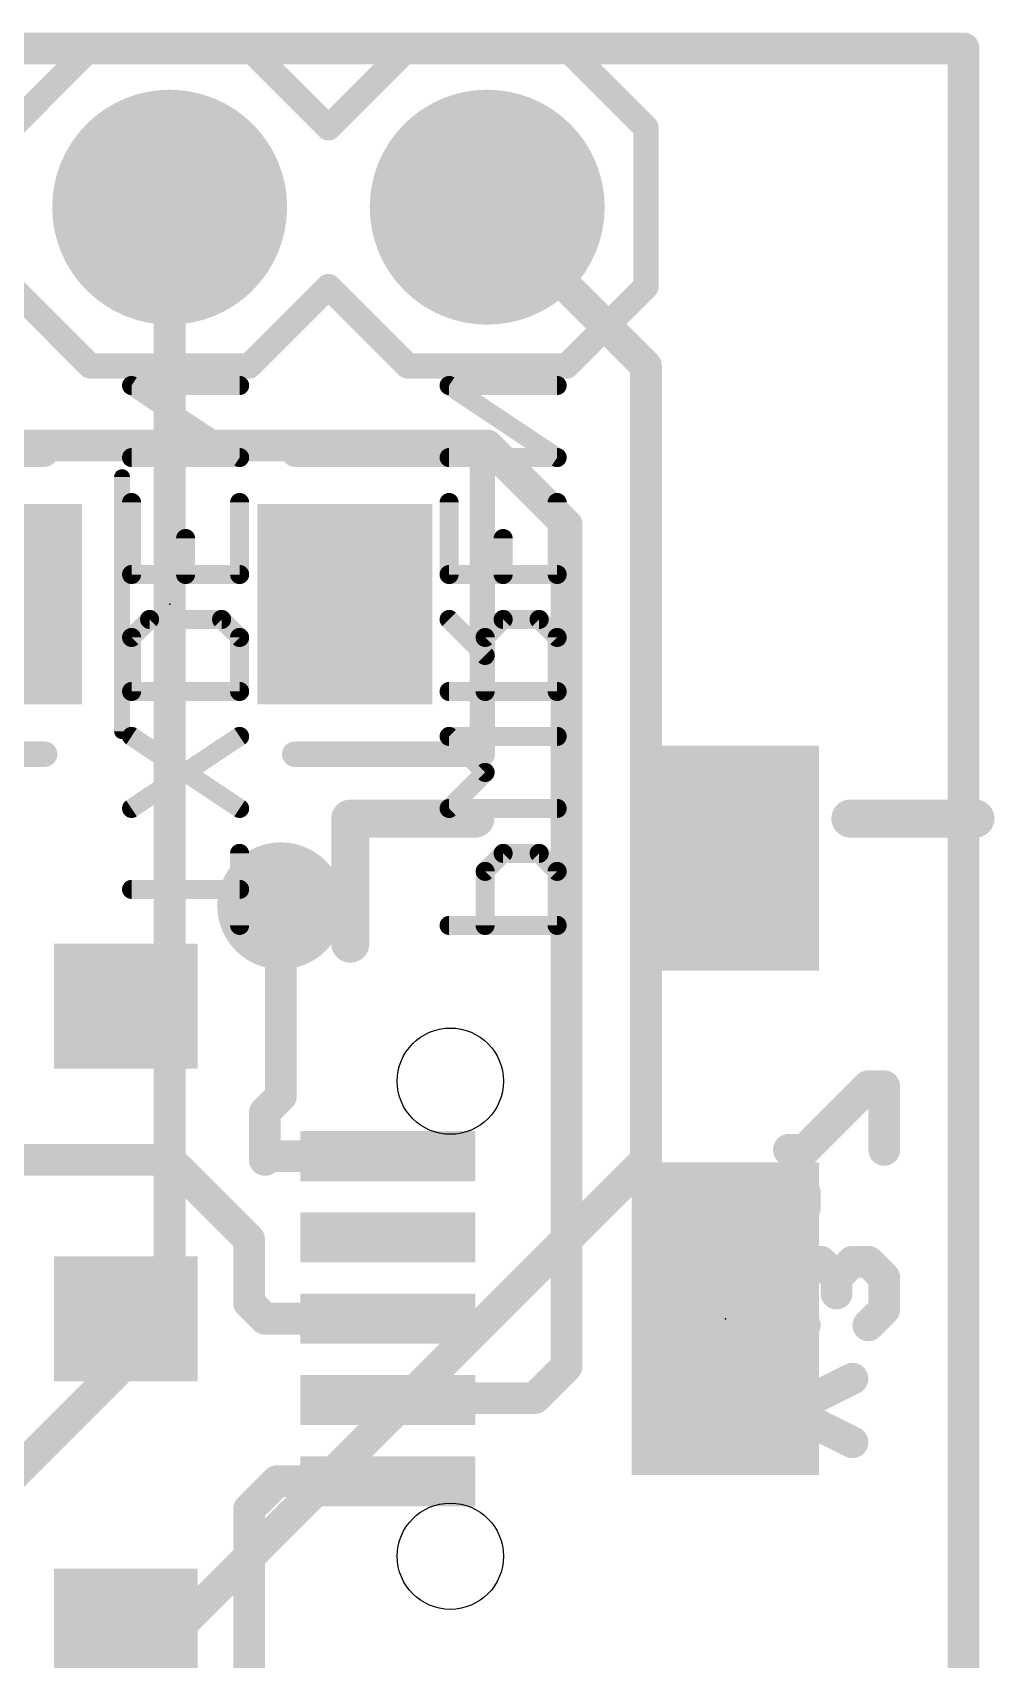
# Model space of a CAD drawing. Extents: x -17 to 90, y -12 to 22.
# Drawn here: x 24.3 to 32, y 8.7 to 21.72 of the extents above; entities that cross this region are included whole.
import ezdxf

# ---------------------------------------------------------------- set-up
doc = ezdxf.new("R2010")
doc.units = 0
for name, color, linetype in [('1', 12, 'CONTINUOUS'), ('16', 132, 'CONTINUOUS'), ('17', 110, 'CONTINUOUS'), ('18', 110, 'CONTINUOUS'), ('20', 53, 'CONTINUOUS'), ('21', 41, 'CONTINUOUS'), ('22', 40, 'CONTINUOUS'), ('23', 53, 'CONTINUOUS'), ('51', 53, 'CONTINUOUS')]:
    doc.layers.add(name, color=color, linetype=linetype)

# ---------------------------------------------------------------- blocks, each defined once
blk = doc.blocks.new('RECT')
blk.add_solid([(-0.5, -0.5), (0.5, -0.5), (-0.5, 0.5), (0.5, 0.5)])
blk = doc.blocks.new('ROUNDP')
at = {"const_width": 0.5}
blk.add_lwpolyline([(0, -0.25, 1), (0, 0.25, 1), (0, -0.25)], format="xyb", dxfattribs=at)
blk = doc.blocks.new('ROUNDV')
at = {"const_width": 0.5}
blk.add_lwpolyline([(0, -0.25, 1), (0, 0.25, 1), (0, -0.25)], format="xyb", dxfattribs=at)

msp = doc.modelspace()

# ---------------------------------------------------------------- linework, layer by layer
at = {"layer": '1', "const_width": 0.254}
for points in [[(1.27, 21.59), (31.75, 21.59)], [(31.75, 21.59), (31.75, 1.27)], [(19.05, 18.415), (27.94, 18.415)], [(28.575, 17.78), (27.94, 18.415)], [(28.575, 11.049), (28.575, 17.78)], [(26.289, 13.208), (26.289, 14.732)], [(26.162, 13.081), (26.289, 13.208)], [(26.162, 12.7), (26.162, 13.081)], [(25.4, 12.7), (24.13, 12.7)], [(25.4, 12.7), (26.035, 12.065)], [(26.192, 12.73), (26.162, 12.7)], [(27.145, 12.73), (26.192, 12.73)], [(26.035, 12.065), (26.035, 11.557)], [(26.035, 11.557), (26.162, 11.43)], [(26.162, 11.43), (27.145, 11.43)], [(28.575, 11.049), (28.321, 10.795)], [(27.16, 10.795), (27.145, 10.78)], [(28.321, 10.795), (27.16, 10.795)], [(26.259, 10.13), (26.035, 9.906)], [(27.145, 10.13), (26.259, 10.13)], [(26.035, 9.906), (26.035, 6.607)]]:
    msp.add_lwpolyline(points, dxfattribs=at)
at = {"layer": '1', "const_width": 0.127}
for points in [[(31.8135, 21.59, 1), (31.6865, 21.59)], [(31.75, 21.5265, 1), (31.75, 21.6535)], [(27.9849, 18.4599, 1), (27.8951, 18.3701)], [(27.94, 18.3515, 1), (27.94, 18.4785)], [(28.6385, 17.78, 1), (28.5115, 17.78)], [(28.5301, 17.7351, 1), (28.6199, 17.8249)], [(26.3525, 14.732, 1), (26.2255, 14.732)], [(26.3339, 13.1631, 1), (26.2441, 13.2529)], [(26.2255, 13.081, 1), (26.0985, 13.081)], [(26.1171, 13.1259, 1), (26.2069, 13.0361)], [(26.2255, 13.208, 1), (26.3525, 13.208)], [(25.4449, 12.7449, 1), (25.3551, 12.6551)], [(25.4, 12.6365, 1), (25.4, 12.7635)], [(26.1171, 12.7449, 1), (26.2069, 12.6551)], [(26.0985, 12.7, 1), (26.2255, 12.7)], [(26.192, 12.7935, 1), (26.192, 12.6665)], [(26.2369, 12.6851, 1), (26.1471, 12.7749)], [(27.145, 12.6665, 1), (27.145, 12.7935)], [(26.0985, 12.065, 1), (25.9715, 12.065)], [(25.9901, 12.0201, 1), (26.0799, 12.1099)], [(26.0799, 11.6019, 1), (25.9901, 11.5121)], [(25.9715, 11.557, 1), (26.0985, 11.557)], [(26.162, 11.4935, 1), (26.162, 11.3665)], [(26.1171, 11.3851, 1), (26.2069, 11.4749)], [(27.145, 11.3665, 1), (27.145, 11.4935)], [(28.5115, 11.049, 1), (28.6385, 11.049)], [(28.6199, 11.0041, 1), (28.5301, 11.0939)], [(27.1001, 10.8249, 1), (27.1899, 10.7351)], [(27.16, 10.8585, 1), (27.16, 10.7315)], [(27.2049, 10.7501, 1), (27.1151, 10.8399)], [(28.2761, 10.8399, 1), (28.3659, 10.7501)], [(28.321, 10.7315, 1), (28.321, 10.8585)], [(26.259, 10.1935, 1), (26.259, 10.0665)], [(26.3039, 10.0851, 1), (26.2141, 10.1749)], [(27.145, 10.0665, 1), (27.145, 10.1935)], [(26.0985, 9.906, 1), (25.9715, 9.906)], [(25.9901, 9.9509, 1), (26.0799, 9.8611)]]:
    msp.add_lwpolyline(points, format="xyb", dxfattribs=at)
at = {"layer": '16', "const_width": 0.254}
for points in [[(1.27, 21.59), (31.75, 21.59)], [(31.75, 21.59), (31.75, 1.27)], [(25.4, 20.32), (25.4, 11.43)], [(29.21, 19.05), (27.94, 20.32)], [(29.21, 12.7), (29.21, 19.05)], [(30.9885, 13.2889), (30.4801, 12.7805)], [(31.1157, 13.2889), (30.9885, 13.2889)], [(31.1157, 12.7805), (31.1157, 13.2889)], [(30.4801, 12.7805), (30.353, 12.7805)], [(29.21, 12.7), (23.495, 6.985)], [(30.4801, 12.4398), (30.353, 12.4398)], [(30.353, 12.4398), (30.353, 12.3127)], [(30.4801, 12.3127), (30.4801, 12.4398)], [(30.353, 12.3127), (30.4801, 12.3127)], [(30.4801, 11.8856), (30.353, 11.7585)], [(30.6072, 11.8856), (30.4801, 11.8856)], [(30.7343, 11.7585), (30.6072, 11.8856)], [(30.8614, 11.8856), (30.7343, 11.7585)], [(30.9885, 11.8856), (30.8614, 11.8856)], [(31.1157, 11.7585), (30.9885, 11.8856)], [(30.353, 11.7585), (30.353, 11.5043)], [(30.7343, 11.7585), (30.7343, 11.6314)], [(31.1157, 11.5043), (31.1157, 11.7585)], [(30.353, 11.5043), (30.4801, 11.3772)], [(30.9885, 11.3772), (31.1157, 11.5043)], [(25.4, 11.43), (22.86, 8.89)], [(30.353, 10.6959), (30.8614, 10.9501)], [(30.8614, 10.4417), (30.353, 10.6959)]]:
    msp.add_lwpolyline(points, dxfattribs=at)
at = {"layer": '16', "const_width": 0.127}
for points in [[(31.8135, 21.59, 1), (31.6865, 21.59)], [(31.75, 21.5265, 1), (31.75, 21.6535)], [(25.4635, 20.32, 1), (25.3365, 20.32)], [(27.9849, 20.3649, 1), (27.8951, 20.2751)], [(29.2735, 19.05, 1), (29.1465, 19.05)], [(29.1651, 19.0051, 1), (29.2549, 19.0949)], [(30.9885, 13.3524, 1), (30.9885, 13.2254)], [(31.0334, 13.244, 1), (30.9436, 13.3338)], [(31.1792, 13.2889, 1), (31.0522, 13.2889)], [(31.1157, 13.2254, 1), (31.1157, 13.3524)], [(30.353, 12.844, 1), (30.353, 12.717)], [(30.4352, 12.8254, 1), (30.525, 12.7356)], [(30.4801, 12.717, 1), (30.4801, 12.844)], [(29.1465, 12.7, 1), (29.2735, 12.7)], [(29.2549, 12.6551, 1), (29.1651, 12.7449)], [(31.0522, 12.7805, 1), (31.1792, 12.7805)], [(30.353, 12.5033, 1), (30.353, 12.3763)], [(30.4165, 12.4398, 1), (30.2895, 12.4398)], [(30.5436, 12.4398, 1), (30.4166, 12.4398)], [(30.4801, 12.3763, 1), (30.4801, 12.5033)], [(30.353, 12.3762, 1), (30.353, 12.2492)], [(30.2895, 12.3127, 1), (30.4165, 12.3127)], [(30.4166, 12.3127, 1), (30.5436, 12.3127)], [(30.4801, 12.2492, 1), (30.4801, 12.3762)], [(30.4801, 11.9491, 1), (30.4801, 11.8221)], [(30.525, 11.8407, 1), (30.4352, 11.9305)], [(30.6521, 11.9305, 1), (30.5623, 11.8407)], [(30.6072, 11.8221, 1), (30.6072, 11.9491)], [(30.8614, 11.9491, 1), (30.8614, 11.8221)], [(30.9063, 11.8407, 1), (30.8165, 11.9305)], [(31.0334, 11.9305, 1), (30.9436, 11.8407)], [(30.9885, 11.8221, 1), (30.9885, 11.9491)], [(30.4165, 11.7585, 1), (30.2895, 11.7585)], [(30.3081, 11.8034, 1), (30.3979, 11.7136)], [(30.7978, 11.7585, 1), (30.6708, 11.7585)], [(30.6894, 11.8034, 1), (30.7792, 11.7136)], [(30.6894, 11.7136, 1), (30.7792, 11.8034)], [(31.1792, 11.7585, 1), (31.0522, 11.7585)], [(31.0707, 11.7136, 1), (31.1606, 11.8034)], [(30.3979, 11.5492, 1), (30.3081, 11.4594)], [(30.6708, 11.6314, 1), (30.7978, 11.6314)], [(31.1606, 11.4594, 1), (31.0707, 11.5492)], [(25.3365, 11.43, 1), (25.4635, 11.43)], [(25.4449, 11.3851, 1), (25.3551, 11.4749)], [(30.2895, 11.5043, 1), (30.4165, 11.5043)], [(30.4352, 11.3323, 1), (30.525, 11.4221)], [(30.9436, 11.4221, 1), (31.0334, 11.3323)], [(31.0522, 11.5043, 1), (31.1792, 11.5043)], [(30.8898, 10.8933, 1), (30.833, 11.0069)], [(30.3814, 10.7527, 1), (30.3246, 10.6391)], [(30.3246, 10.7527, 1), (30.3814, 10.6391)], [(30.833, 10.3849, 1), (30.8898, 10.4985)]]:
    msp.add_lwpolyline(points, format="xyb", dxfattribs=at)
at = {"layer": '20', "const_width": 0.2032}
for points in [[(1.27, 21.59), (31.75, 21.59)], [(31.75, 21.59), (31.75, 1.27)]]:
    msp.add_lwpolyline(points, dxfattribs=at)
at = {"layer": '20', "const_width": 0.1016}
for points in [[(31.8008, 21.59, 1), (31.6992, 21.59)], [(31.75, 21.5392, 1), (31.75, 21.6408)]]:
    msp.add_lwpolyline(points, format="xyb", dxfattribs=at)
at = {"layer": '20'}
for centre in [(27.645, 13.33), (27.645, 9.53)]:
    msp.add_circle(centre, 0.425, dxfattribs=at)
at = {"layer": '21'}
for points, const_width in [([(24.765, 21.59), (24.13, 20.955)], 0.2032), ([(24.765, 21.59), (26.035, 21.59)], 0.2032), ([(26.035, 21.59), (26.67, 20.955)], 0.2032), ([(27.305, 21.59), (26.67, 20.955)], 0.2032), ([(27.305, 21.59), (28.575, 21.59)], 0.2032), ([(28.575, 21.59), (29.21, 20.955)], 0.2032), ([(29.21, 20.955), (29.21, 19.685)], 0.2032), ([(24.13, 19.685), (24.765, 19.05)], 0.2032), ([(26.67, 19.685), (26.035, 19.05)], 0.2032), ([(26.67, 19.685), (27.305, 19.05)], 0.2032), ([(29.21, 19.685), (28.575, 19.05)], 0.2032), ([(26.035, 19.05), (24.765, 19.05)], 0.2032), ([(28.575, 19.05), (27.305, 19.05)], 0.2032), ([(24.4, 18.345), (23.3, 18.345)], 0.2032), ([(26.4, 18.345), (27.9, 18.345)], 0.2032), ([(27.9, 18.345), (27.9, 15.945)], 0.2032), ([(25.019, 16.129), (25.019, 18.161)], 0.127), ([(23.3, 15.945), (24.4, 15.945)], 0.2032), ([(27.9, 15.945), (26.4, 15.945)], 0.2032), ([(27.845, 15.43), (26.845, 15.43)], 0.3048), ([(26.845, 15.43), (26.845, 14.43)], 0.3048), ([(30.845, 15.43), (31.845, 15.43)], 0.3048)]:
    msp.add_lwpolyline(points, dxfattribs=dict(at, const_width=const_width))
for points, const_width in [([(24.765, 21.6408, 1), (24.765, 21.5392)], 0.1016), ([(24.8009, 21.5541, 1), (24.7291, 21.6259)], 0.1016), ([(26.0709, 21.6259, 1), (25.9991, 21.5541)], 0.1016), ([(26.035, 21.5392, 1), (26.035, 21.6408)], 0.1016), ([(27.305, 21.6408, 1), (27.305, 21.5392)], 0.1016), ([(27.3409, 21.5541, 1), (27.2691, 21.6259)], 0.1016), ([(28.6109, 21.6259, 1), (28.5391, 21.5541)], 0.1016), ([(28.575, 21.5392, 1), (28.575, 21.6408)], 0.1016), ([(26.6341, 20.9909, 1), (26.7059, 20.9191)], 0.1016), ([(26.6341, 20.9191, 1), (26.7059, 20.9909)], 0.1016), ([(29.2608, 20.955, 1), (29.1592, 20.955)], 0.1016), ([(29.1741, 20.9191, 1), (29.2459, 20.9909)], 0.1016), ([(26.7059, 19.7209, 1), (26.6341, 19.6491)], 0.1016), ([(26.7059, 19.6491, 1), (26.6341, 19.7209)], 0.1016), ([(29.2459, 19.6491, 1), (29.1741, 19.7209)], 0.1016), ([(29.1592, 19.685, 1), (29.2608, 19.685)], 0.1016), ([(24.765, 19.1008, 1), (24.765, 18.9992)], 0.1016), ([(24.7291, 19.0141, 1), (24.8009, 19.0859)], 0.1016), ([(25.9991, 19.0859, 1), (26.0709, 19.0141)], 0.1016), ([(26.035, 18.9992, 1), (26.035, 19.1008)], 0.1016), ([(27.305, 19.1008, 1), (27.305, 18.9992)], 0.1016), ([(27.2691, 19.0141, 1), (27.3409, 19.0859)], 0.1016), ([(28.5391, 19.0859, 1), (28.6109, 19.0141)], 0.1016), ([(28.575, 18.9992, 1), (28.575, 19.1008)], 0.1016), ([(24.4, 18.2942, 1), (24.4, 18.3958)], 0.1016), ([(26.4, 18.3958, 1), (26.4, 18.2942)], 0.1016), ([(27.9508, 18.345, 1), (27.8492, 18.345)], 0.1016), ([(27.9, 18.2942, 1), (27.9, 18.3958)], 0.1016), ([(25.0508, 18.161, 1), (24.9873, 18.161)], 0.0635), ([(24.9873, 16.129, 1), (25.0508, 16.129)], 0.0635), ([(24.4, 15.8942, 1), (24.4, 15.9958)], 0.1016), ([(26.4, 15.9958, 1), (26.4, 15.8942)], 0.1016), ([(27.9, 15.8942, 1), (27.9, 15.9958)], 0.1016), ([(27.8492, 15.945, 1), (27.9508, 15.945)], 0.1016), ([(26.845, 15.5062, 1), (26.845, 15.3538)], 0.1524), ([(26.9212, 15.43, 1), (26.7688, 15.43)], 0.1524), ([(27.845, 15.3538, 1), (27.845, 15.5062)], 0.1524), ([(30.845, 15.5062, 1), (30.845, 15.3538)], 0.1524), ([(31.845, 15.3538, 1), (31.845, 15.5062)], 0.1524), ([(26.7688, 14.43, 1), (26.9212, 14.43)], 0.1524)]:
    msp.add_lwpolyline(points, format="xyb", dxfattribs=dict(at, const_width=const_width))
at = {"layer": '22', "const_width": 0.1524}
for points in [[(25.9595, 18.3177), (25.0952, 18.8939)], [(25.0952, 18.8939), (25.9595, 18.8939)], [(28.4995, 18.3177), (27.6352, 18.8939)], [(27.6352, 18.8939), (28.4995, 18.8939)], [(25.0952, 18.3177), (25.9595, 18.3177)], [(27.6352, 18.3177), (28.4995, 18.3177)], [(25.0952, 17.3822), (25.0952, 17.9584)], [(25.9595, 17.9584), (25.9595, 17.3822)], [(27.6352, 17.3822), (27.6352, 17.9584)], [(28.4995, 17.9584), (28.4995, 17.3822)], [(25.5274, 17.3822), (25.5274, 17.6703)], [(28.0674, 17.3822), (28.0674, 17.6703)], [(25.9595, 17.3822), (25.0952, 17.3822)], [(28.4995, 17.3822), (27.6352, 17.3822)], [(25.0952, 16.8788), (25.2393, 17.0229)], [(25.2393, 17.0229), (25.8155, 17.0229)], [(25.8155, 17.0229), (25.9595, 16.8788)], [(27.9233, 16.7348), (27.6352, 17.0229)], [(28.0674, 17.0229), (27.9233, 16.8788)], [(28.3555, 17.0229), (28.0674, 17.0229)], [(28.4995, 16.8788), (28.3555, 17.0229)], [(25.0952, 16.4466), (25.0952, 16.8788)], [(25.9595, 16.8788), (25.9595, 16.4466)], [(27.9233, 16.8788), (27.9233, 16.4466)], [(28.4995, 16.4466), (28.4995, 16.8788)], [(25.9595, 16.4466), (25.0952, 16.4466)], [(27.6352, 16.4466), (28.4995, 16.4466)], [(25.9595, 15.5111), (25.0952, 16.0873)], [(25.9595, 16.0873), (25.0952, 15.5111)], [(27.9233, 15.7992), (27.6352, 16.0873)], [(27.6352, 16.0873), (28.4995, 16.0873)], [(27.6352, 15.5111), (27.9233, 15.7992)], [(28.4995, 15.5111), (27.6352, 15.5111)], [(25.9595, 14.5756), (25.9595, 15.1518)], [(28.0674, 15.1518), (27.9233, 15.0078)], [(28.3555, 15.1518), (28.0674, 15.1518)], [(28.4995, 15.0078), (28.3555, 15.1518)], [(27.9233, 15.0078), (27.9233, 14.5756)], [(28.4995, 14.5756), (28.4995, 15.0078)], [(25.0952, 14.8637), (25.9595, 14.8637)], [(27.6352, 14.5756), (28.4995, 14.5756)]]:
    msp.add_lwpolyline(points, dxfattribs=at)
at = {"layer": '22', "const_width": 0.0762}
for points in [[(25.1163, 18.9256, 1), (25.0741, 18.8622)], [(25.0952, 18.932, 1), (25.0952, 18.8558)], [(25.9595, 18.8558, 1), (25.9595, 18.932)], [(27.6563, 18.9256, 1), (27.6141, 18.8622)], [(27.6352, 18.932, 1), (27.6352, 18.8558)], [(28.4995, 18.8558, 1), (28.4995, 18.932)], [(25.0952, 18.3558, 1), (25.0952, 18.2796)], [(25.9384, 18.286, 1), (25.9807, 18.3494)], [(25.9595, 18.2796, 1), (25.9595, 18.3558)], [(27.6352, 18.3558, 1), (27.6352, 18.2796)], [(28.4784, 18.286, 1), (28.5207, 18.3494)], [(28.4995, 18.2796, 1), (28.4995, 18.3558)], [(25.1333, 17.9584, 1), (25.0571, 17.9584)], [(25.9976, 17.9584, 1), (25.9214, 17.9584)], [(27.6733, 17.9584, 1), (27.5971, 17.9584)], [(28.5376, 17.9584, 1), (28.4614, 17.9584)], [(25.5655, 17.6703, 1), (25.4893, 17.6703)], [(28.1055, 17.6703, 1), (28.0293, 17.6703)], [(25.0952, 17.4203, 1), (25.0952, 17.3441)], [(25.9595, 17.3441, 1), (25.9595, 17.4203)], [(27.6352, 17.4203, 1), (27.6352, 17.3441)], [(28.4995, 17.3441, 1), (28.4995, 17.4203)], [(25.0571, 17.3822, 1), (25.1333, 17.3822)], [(25.4893, 17.3822, 1), (25.5655, 17.3822)], [(25.9214, 17.3822, 1), (25.9976, 17.3822)], [(27.5971, 17.3822, 1), (27.6733, 17.3822)], [(28.0293, 17.3822, 1), (28.1055, 17.3822)], [(28.4614, 17.3822, 1), (28.5376, 17.3822)], [(25.2393, 17.061, 1), (25.2393, 16.9848)], [(25.2662, 16.9959, 1), (25.2123, 17.0498)], [(25.8424, 17.0498, 1), (25.7885, 16.9959)], [(25.8155, 16.9848, 1), (25.8155, 17.061)], [(27.6621, 17.0498, 1), (27.6083, 16.9959)], [(28.0674, 17.061, 1), (28.0674, 16.9848)], [(28.0943, 16.9959, 1), (28.0404, 17.0498)], [(28.3824, 17.0498, 1), (28.3285, 16.9959)], [(28.3555, 16.9848, 1), (28.3555, 17.061)], [(25.1333, 16.8788, 1), (25.0571, 16.8788)], [(25.0683, 16.9058, 1), (25.1221, 16.8519)], [(25.9976, 16.8788, 1), (25.9214, 16.8788)], [(25.9326, 16.8519, 1), (25.9865, 16.9058)], [(27.9614, 16.8788, 1), (27.8852, 16.8788)], [(27.8964, 16.9058, 1), (27.9503, 16.8519)], [(28.5376, 16.8788, 1), (28.4614, 16.8788)], [(28.4726, 16.8519, 1), (28.5265, 16.9058)], [(27.8964, 16.7078, 1), (27.9503, 16.7617)], [(25.0952, 16.4847, 1), (25.0952, 16.4085)], [(25.0571, 16.4466, 1), (25.1333, 16.4466)], [(25.9214, 16.4466, 1), (25.9976, 16.4466)], [(25.9595, 16.4085, 1), (25.9595, 16.4847)], [(27.6352, 16.4847, 1), (27.6352, 16.4085)], [(27.8852, 16.4466, 1), (27.9614, 16.4466)], [(28.4614, 16.4466, 1), (28.5376, 16.4466)], [(28.4995, 16.4085, 1), (28.4995, 16.4847)], [(25.1163, 16.119, 1), (25.0741, 16.0556)], [(25.9807, 16.0556, 1), (25.9384, 16.119)], [(27.6621, 16.1143, 1), (27.6083, 16.0604)], [(27.6352, 16.1254, 1), (27.6352, 16.0492)], [(28.4995, 16.0492, 1), (28.4995, 16.1254)], [(27.9503, 15.7723, 1), (27.8964, 15.8262)], [(27.8964, 15.7723, 1), (27.9503, 15.8262)], [(25.0741, 15.5428, 1), (25.1163, 15.4794)], [(25.9384, 15.4794, 1), (25.9807, 15.5428)], [(27.6352, 15.5492, 1), (27.6352, 15.473)], [(27.6083, 15.5381, 1), (27.6621, 15.4842)], [(28.4995, 15.473, 1), (28.4995, 15.5492)], [(25.9976, 15.1518, 1), (25.9214, 15.1518)], [(28.0674, 15.1899, 1), (28.0674, 15.1137)], [(28.0943, 15.1249, 1), (28.0404, 15.1788)], [(28.3824, 15.1788, 1), (28.3285, 15.1249)], [(28.3555, 15.1137, 1), (28.3555, 15.1899)], [(27.9614, 15.0078, 1), (27.8852, 15.0078)], [(27.8964, 15.0347, 1), (27.9503, 14.9808)], [(28.5376, 15.0078, 1), (28.4614, 15.0078)], [(28.4726, 14.9808, 1), (28.5265, 15.0347)], [(25.0952, 14.9018, 1), (25.0952, 14.8256)], [(25.9595, 14.8256, 1), (25.9595, 14.9018)], [(25.9214, 14.5756, 1), (25.9976, 14.5756)], [(27.6352, 14.6137, 1), (27.6352, 14.5375)], [(27.8852, 14.5756, 1), (27.9614, 14.5756)], [(28.4614, 14.5756, 1), (28.5376, 14.5756)], [(28.4995, 14.5375, 1), (28.4995, 14.6137)]]:
    msp.add_lwpolyline(points, format="xyb", dxfattribs=at)
at = {"layer": '23'}
for p in [(25.4, 17.145), (29.845, 11.43)]:
    msp.add_point(p, dxfattribs=at)

# ---------------------------------------------------------------- block references
at = {"layer": '1'}
for p, xscale, yscale, rotation in [((24, 17.145), 1.6, 1.4, 270), ((26.8, 17.145), 1.6, 1.4, 270), ((29.845, 15.114), 1.5, 1.8, 180), ((27.145, 12.73), 0.4, 1.4, 270), ((29.845, 11.43), 1.5, 2.5, 180), ((27.145, 12.08), 0.4, 1.4, 270), ((27.145, 11.43), 0.4, 1.4, 270), ((27.145, 10.78), 0.4, 1.4, 270), ((27.145, 10.13), 0.4, 1.4, 270)]:
    msp.add_blockref('RECT', p, dxfattribs=dict(at, xscale=xscale, yscale=yscale, rotation=rotation))
at = {"layer": '1', "yscale": 1.15, "rotation": 90}
for p in [(25.05, 13.93), (25.05, 11.43), (25.05, 8.93)]:
    msp.add_blockref('RECT', p, dxfattribs=at)
at = {"layer": '17', "xscale": 1.8796, "yscale": 1.8796, "rotation": 90}
for p in [(25.4, 20.32), (25.4, 20.32), (27.94, 20.32), (27.94, 20.32)]:
    msp.add_blockref('ROUNDP', p, dxfattribs=at)
at = {"layer": '18', "xscale": 1.016, "yscale": 1.016}
msp.add_blockref('ROUNDV', (26.289, 14.732), dxfattribs=at)
msp.add_blockref('ROUNDV', (26.289, 14.732), dxfattribs=at)
at = {"layer": '51', "xscale": 0.508, "yscale": 0.508}
for p in [(25.4, 20.32), (27.94, 20.32)]:
    msp.add_blockref('RECT', p, dxfattribs=at)

doc.saveas('drawing.dxf')
